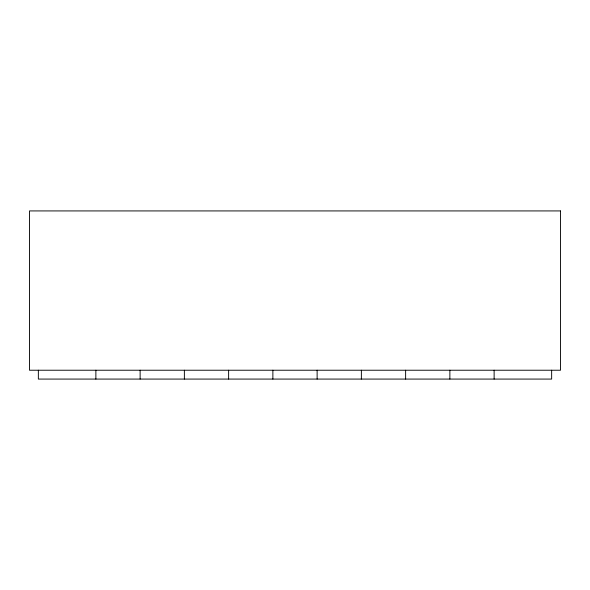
<?xml version="1.0" encoding="UTF-8"?>
<svg xmlns="http://www.w3.org/2000/svg" width="590" height="590" viewBox="0 0 590 590"><rect width="100%" height="100%" fill="white"/><g stroke="black" fill="none" stroke-linecap="round" stroke-linejoin="round"><path stroke-width="0.89" d="M551.65 370.225L551.65 379.075L38.35 379.075L38.35 370.225M494.125 370.225L494.125 379.075M449.875 370.225L449.875 379.075M405.625 370.225L405.625 379.075M361.375 370.225L361.375 379.075M317.125 370.225L317.125 379.075M272.875 370.225L272.875 379.075M228.625 370.225L228.625 379.075M184.375 370.225L184.375 379.075M140.125 370.225L140.125 379.075M95.875 370.225L95.875 379.075M560.5 210.925L29.5 210.925L29.5 370.225L560.5 370.225L560.5 210.925"/></g></svg>
